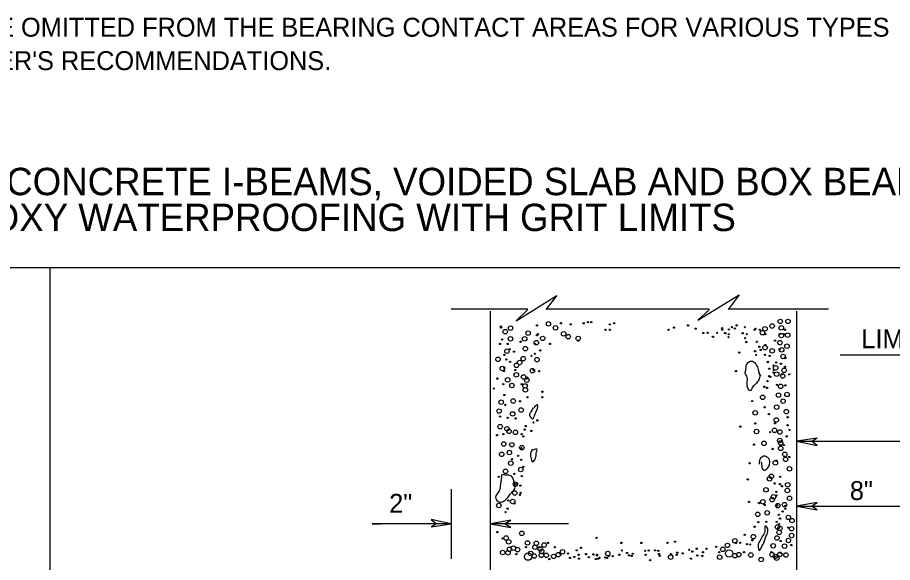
# Model space of a CAD drawing. Extents: x 528.16 to 531.12, y 154.45 to 156.28.
# Drawn here: x 529.5634 to 530.0358, y 155.2149 to 155.5094 of the extents above; entities that cross this region are included whole.
import ezdxf

# ---------------------------------------------------------------- set-up
doc = ezdxf.new("R2010")
doc.units = 0
doc.layers.add('Level 1', color=7, linetype='Continuous')
doc.layers.add('Level 3', color=7, linetype='Continuous')

msp = doc.modelspace()

# ---------------------------------------------------------------- linework, layer by layer
at = {"layer": 'Level 1'}
for p, q in [((529.13845, 155.37434), (530.28707, 155.37434)), ((529.58104, 154.48819), (529.58104, 155.37434)), ((529.93077, 155.3458), (529.95308, 155.35958)), ((529.95308, 155.35958), (529.94718, 155.35171)), ((529.83268, 155.34547), (529.85466, 155.35925)), ((529.85466, 155.35925), (529.84875, 155.35171)), ((529.79757, 155.35203), (529.83891, 155.35203)), ((529.81857, 155.35072), (529.81857, 154.94685)), ((529.83891, 155.35171), (529.83268, 155.34547)), ((529.84908, 155.35203), (529.93668, 155.35203)), ((529.93701, 155.35171), (529.93077, 155.3458)), ((529.94718, 155.35203), (530.00131, 155.35203)), ((529.98392, 155.35072), (529.98392, 154.94685)), ((530.00755, 155.3271), (530.21719, 155.3271)), ((529.98392, 155.28051), (530.10367, 155.28051)), ((529.79757, 155.25459), (529.79757, 155.21686)), ((529.98392, 155.24541), (530.05151, 155.24541)), ((529.79757, 155.23589), (529.75492, 155.23589)), ((529.86089, 155.23589), (529.81857, 155.23589))]:
    msp.add_line(p, q, dxfattribs=at)
for points in [[(529.98392, 155.28051), (529.99508, 155.27822), (529.99213, 155.28051), (529.99508, 155.28215)], [(529.98392, 155.24541), (529.99508, 155.24344), (529.99213, 155.24541), (529.99508, 155.24738)], [(529.79757, 155.23589), (529.78675, 155.23819), (529.7897, 155.23589), (529.78675, 155.23425)], [(529.81857, 155.23589), (529.82972, 155.23392), (529.82644, 155.23589), (529.82972, 155.23786)]]:
    msp.add_lwpolyline(points, close=True, dxfattribs=at)
msp.add_lwpolyline([(529.75492, 155.23589), (529.75984, 155.23589)], dxfattribs=at)
for centre, radius in [((529.97523, 155.3452), 0.00121), ((529.97943, 155.3452), 0.00121), ((529.82451, 155.34244), 0.000342), ((529.82451, 155.34185), 0.000342), ((529.82671, 155.33965), 0.00121), ((529.82958, 155.34157), 0.00121), ((529.84388, 155.34303), 0.000342), ((529.85006, 155.34386), 0.00121), ((529.85389, 155.34175), 0.00121), ((529.8568, 155.3442), 0.000342), ((529.86208, 155.34361), 0.000342), ((529.86913, 155.3442), 0.000342), ((529.87147, 155.34479), 0.000342), ((529.87323, 155.34479), 0.000342), ((529.88087, 155.34068), 0.000342), ((529.88322, 155.34361), 0.000342), ((529.88322, 155.34068), 0.000342), ((529.88557, 155.3442), 0.000342), ((529.91492, 155.34068), 0.000342), ((529.91785, 155.34185), 0.000342), ((529.92548, 155.34303), 0.000342), ((529.9296, 155.34126), 0.000342), ((529.94385, 155.34149), 0.000342), ((529.94385, 155.34073), 0.000342), ((529.94748, 155.34091), 0.000342), ((529.9492, 155.34206), 0.000342), ((529.95073, 155.3413), 0.000342), ((529.95169, 155.34303), 0.000342), ((529.95609, 155.34206), 0.000342), ((529.9613, 155.34068), 0.000342), ((529.96189, 155.34126), 0.000342), ((529.96423, 155.34068), 0.000342), ((529.967, 155.34118), 0.00121), ((529.97083, 155.34272), 0.00121), ((529.9758, 155.34175), 0.00121), ((529.97774, 155.34068), 0.000342), ((529.82958, 155.33582), 0.00121), ((529.83723, 155.33582), 0.00121), ((529.83915, 155.33888), 0.00121), ((529.84388, 155.33773), 0.000342), ((529.84447, 155.33832), 0.000342), ((529.84699, 155.33601), 0.00121), ((529.85829, 155.3385), 0.00121), ((529.86077, 155.33697), 0.00121), ((529.86613, 155.33601), 0.00121), ((529.93371, 155.33892), 0.000342), ((529.936, 155.339), 0.000342), ((529.93887, 155.3369), 0.000342), ((529.94117, 155.339), 0.000342), ((529.94545, 155.33892), 0.000342), ((529.94545, 155.33892), 0.000342), ((529.94545, 155.33892), 0.000342), ((529.94557, 155.33881), 0.000342), ((529.94729, 155.3367), 0.000342), ((529.94748, 155.33823), 0.000342), ((529.95494, 155.33881), 0.000342), ((529.95629, 155.33613), 0.000342), ((529.95719, 155.33832), 0.000342), ((529.96566, 155.33907), 0.00121), ((529.96717, 155.33832), 0.000342), ((529.9748, 155.33832), 0.000342), ((529.9758, 155.33754), 0.00121), ((529.97716, 155.33832), 0.000342), ((529.97925, 155.33773), 0.00121), ((529.82392, 155.33303), 0.000342), ((529.82509, 155.33538), 0.000342), ((529.82804, 155.33303), 0.000342), ((529.83508, 155.33421), 0.000342), ((529.83762, 155.33045), 0.00121), ((529.84355, 155.33372), 0.00121), ((529.84271, 155.33303), 0.000342), ((529.84271, 155.33303), 0.000342), ((529.85093, 155.33303), 0.000342), ((529.86619, 155.3348), 0.000342), ((529.95686, 155.33403), 0.000342), ((529.9626, 155.33421), 0.000342), ((529.96394, 155.33153), 0.000342), ((529.967, 155.33103), 0.00121), ((529.96717, 155.33245), 0.000342), ((529.97245, 155.3348), 0.000342), ((529.97245, 155.3348), 0.000342), ((529.97503, 155.33372), 0.00121), ((529.97599, 155.32988), 0.00121), ((529.97886, 155.3318), 0.00121), ((529.82628, 155.32716), 0.000342), ((529.82766, 155.32912), 0.00121), ((529.82921, 155.33019), 0.000342), ((529.8315, 155.32885), 0.000342), ((529.84095, 155.32658), 0.000342), ((529.84271, 155.32775), 0.000342), ((529.84564, 155.32951), 0.000342), ((529.95308, 155.32834), 0.000342), ((529.96164, 155.32905), 0.000342), ((529.96222, 155.32713), 0.000342), ((529.96471, 155.32981), 0.000342), ((529.96701, 155.32713), 0.000342), ((529.96952, 155.32658), 0.000342), ((529.97083, 155.3293), 0.00121), ((529.9748, 155.3301), 0.000342), ((529.97675, 155.32624), 0.00121), ((529.82288, 155.32472), 0.00121), ((529.82729, 155.32464), 0.000342), ((529.82939, 155.3233), 0.000342), ((529.83283, 155.32145), 0.00121), ((529.83455, 155.32299), 0.00121), ((529.83647, 155.3251), 0.00121), ((529.84393, 155.32452), 0.00121), ((529.96854, 155.3233), 0.000342), ((529.96854, 155.32311), 0.000342), ((529.97159, 155.32138), 0.000342), ((529.97304, 155.32305), 0.000342), ((529.97561, 155.32234), 0.000342), ((529.97774, 155.3254), 0.000342), ((529.97791, 155.3256), 0.000342), ((529.82518, 155.31973), 0.00121), ((529.82614, 155.31832), 0.000342), ((529.82628, 155.32012), 0.000342), ((529.83272, 155.3163), 0.00121), ((529.83215, 155.31894), 0.000342), ((529.84144, 155.31858), 0.00121), ((529.84212, 155.31894), 0.000342), ((529.84506, 155.31836), 0.000342), ((529.95131, 155.31836), 0.000342), ((529.96929, 155.31966), 0.000342), ((529.97159, 155.31756), 0.000342), ((529.97273, 155.32012), 0.00121), ((529.97186, 155.31894), 0.000342), ((529.97331, 155.31667), 0.00121), ((529.97657, 155.31572), 0.00121), ((529.97617, 155.31664), 0.000342), ((529.97733, 155.31877), 0.00121), ((529.97774, 155.3207), 0.000342), ((529.98009, 155.31659), 0.000342), ((529.82251, 155.3143), 0.000342), ((529.82805, 155.3136), 0.00121), ((529.83665, 155.31514), 0.00121), ((529.83838, 155.31342), 0.00121), ((529.83809, 155.31429), 0.000342), ((529.8386, 155.31483), 0.000342), ((529.96834, 155.31296), 0.000342), ((529.96911, 155.31564), 0.000342), ((529.96987, 155.31526), 0.000342), ((529.82059, 155.30893), 0.000342), ((529.82569, 155.3113), 0.000342), ((529.83035, 155.31054), 0.00121), ((529.83567, 155.3113), 0.000342), ((529.83742, 155.31035), 0.00121), ((529.83762, 155.30824), 0.00121), ((529.84682, 155.30719), 0.000342), ((529.96662, 155.3099), 0.000342), ((529.96811, 155.30924), 0.000342), ((529.97349, 155.31092), 0.000342), ((529.97542, 155.31015), 0.00121), ((529.97791, 155.31066), 0.000342), ((529.8246, 155.30154), 0.00121), ((529.82628, 155.30543), 0.000342), ((529.83103, 155.30218), 0.00121), ((529.83877, 155.30421), 0.000342), ((529.84682, 155.30425), 0.000342), ((529.96575, 155.30419), 0.00121), ((529.97427, 155.30537), 0.00121), ((529.97675, 155.30212), 0.00121), ((529.97886, 155.30575), 0.00121), ((529.82686, 155.30014), 0.000342), ((529.83532, 155.29733), 0.00121), ((529.83475, 155.30204), 0.000342), ((529.96005, 155.30218), 0.000342), ((529.96677, 155.29882), 0.000342), ((529.97331, 155.29885), 0.00121), ((529.82345, 155.29675), 0.00121), ((529.82399, 155.29378), 0.000342), ((529.82804, 155.2931), 0.000342), ((529.83073, 155.29522), 0.00121), ((529.96172, 155.29579), 0.00121), ((529.96912, 155.29513), 0.000342), ((529.97852, 155.29646), 0.00121), ((529.97925, 155.29343), 0.000342), ((529.82403, 155.28833), 0.00121), ((529.83238, 155.29278), 0.000342), ((529.83781, 155.28864), 0.000342), ((529.84203, 155.29056), 0.000342), ((529.84413, 155.2917), 0.000342), ((529.95367, 155.28839), 0.000342), ((529.96172, 155.29008), 0.000342), ((529.97312, 155.29197), 0.00121), ((529.97245, 155.29015), 0.000342), ((529.9792, 155.28907), 0.000342), ((529.8223, 155.28369), 0.000342), ((529.82569, 155.28428), 0.000342), ((529.82766, 155.28718), 0.00121), ((529.82881, 155.28584), 0.00121), ((529.83225, 155.28527), 0.00121), ((529.83567, 155.28428), 0.000342), ((529.83724, 155.28673), 0.000342), ((529.84078, 155.28605), 0.000342), ((529.9624, 155.2857), 0.00121), ((529.96979, 155.28537), 0.000342), ((529.97213, 155.28637), 0.00121), ((529.97503, 155.28545), 0.00121), ((529.98021, 155.28653), 0.000342), ((529.82594, 155.27895), 0.00121), ((529.83035, 155.27857), 0.00121), ((529.83648, 155.28308), 0.000342), ((529.96643, 155.27932), 0.00121), ((529.97503, 155.28085), 0.00121), ((529.97542, 155.27952), 0.00121), ((529.97868, 155.28308), 0.000342), ((529.82479, 155.27339), 0.00121), ((529.829, 155.27435), 0.00121), ((529.83573, 155.27697), 0.00121), ((529.83551, 155.27676), 0.000342), ((529.96105, 155.27865), 0.000342), ((529.97113, 155.2763), 0.000342), ((529.97542, 155.27665), 0.00121), ((529.97771, 155.27339), 0.00121), ((529.97716, 155.27841), 0.000342), ((529.82977, 155.2686), 0.00121), ((529.83039, 155.27078), 0.000342), ((529.83372, 155.27261), 0.000342), ((529.83533, 155.27045), 0.000342), ((529.97255, 155.2688), 0.00121), ((529.97315, 155.26991), 0.000342), ((529.9781, 155.27071), 0.00121), ((529.98009, 155.27195), 0.000342), ((529.8269, 155.2642), 0.00121), ((529.83513, 155.26515), 0.00121), ((529.83648, 155.26661), 0.000342), ((529.9587, 155.26857), 0.000342), ((529.9802, 155.26554), 0.00121), ((529.82331, 155.26118), 0.000342), ((529.83171, 155.26285), 0.000342), ((529.83571, 155.26164), 0.000342), ((529.96945, 155.26016), 0.00121), ((529.97044, 155.26152), 0.00121), ((529.97517, 155.26118), 0.000342), ((529.83225, 155.2573), 0.00121), ((529.83272, 155.25748), 0.000342), ((529.83494, 155.25646), 0.000342), ((529.95769, 155.25983), 0.000342), ((529.97217, 155.25761), 0.000342), ((529.97504, 155.25723), 0.000342), ((529.97617, 155.25613), 0.000342), ((529.97925, 155.25692), 0.00121), ((529.83188, 155.25252), 0.00121), ((529.83475, 155.25149), 0.000342), ((529.83508, 155.25257), 0.000342), ((529.96756, 155.25424), 0.00121), ((529.97158, 155.25042), 0.00121), ((529.97313, 155.25111), 0.000342), ((529.97315, 155.25311), 0.000342), ((529.97905, 155.25385), 0.00121), ((529.9802, 155.24965), 0.00121), ((529.8233, 155.2457), 0.00121), ((529.82835, 155.2484), 0.000342), ((529.83073, 155.24792), 0.00121), ((529.83169, 155.24689), 0.000342), ((529.95837, 155.24772), 0.000342), ((529.96374, 155.24705), 0.000342), ((529.96585, 155.24773), 0.00121), ((529.96677, 155.24604), 0.000342), ((529.97083, 155.24888), 0.00121), ((529.97388, 155.24562), 0.00121), ((529.97349, 155.24571), 0.000342), ((529.97752, 155.2462), 0.00121), ((529.82691, 155.24211), 0.000342), ((529.82802, 155.24404), 0.000342), ((529.96307, 155.241), 0.00121), ((529.96814, 155.2418), 0.00121), ((529.97658, 155.24249), 0.000342), ((529.97791, 155.24556), 0.000342), ((529.97791, 155.24402), 0.000342), ((529.96337, 155.23674), 0.000342), ((529.96777, 155.23694), 0.000342), ((529.97332, 155.23694), 0.000342), ((529.97446, 155.24076), 0.000342), ((529.97504, 155.23866), 0.000342), ((529.97963, 155.2393), 0.00121), ((529.98154, 155.23758), 0.00121), ((529.8357, 155.23069), 0.00121), ((529.96139, 155.23428), 0.000342), ((529.9737, 155.23413), 0.00121), ((529.97465, 155.23127), 0.00121), ((529.97503, 155.23337), 0.00121), ((529.97449, 155.23563), 0.000342), ((529.9795, 155.23377), 0.000342), ((529.98135, 155.23318), 0.00121), ((529.82244, 155.2314), 0.000342), ((529.82532, 155.22789), 0.000342), ((529.82724, 155.22821), 0.00121), ((529.82862, 155.2261), 0.00121), ((529.87605, 155.22823), 0.000342), ((529.95072, 155.22667), 0.00121), ((529.95602, 155.22991), 0.000342), ((529.96071, 155.22889), 0.00121), ((529.96011, 155.22698), 0.000342), ((529.9735, 155.2282), 0.00121), ((529.97963, 155.22686), 0.00121), ((529.98135, 155.22954), 0.00121), ((529.829, 155.22207), 0.00121), ((529.83111, 155.22265), 0.00121), ((529.8334, 155.22188), 0.00121), ((529.83877, 155.22552), 0.00121), ((529.83801, 155.2232), 0.000342), ((529.84278, 155.22322), 0.00121), ((529.84355, 155.22533), 0.00121), ((529.84565, 155.22227), 0.00121), ((529.84515, 155.22319), 0.000342), ((529.84776, 155.22437), 0.00121), ((529.84985, 155.22554), 0.000342), ((529.85355, 155.22319), 0.000342), ((529.86766, 155.22286), 0.000342), ((529.88949, 155.22554), 0.000342), ((529.90024, 155.22554), 0.000342), ((529.91435, 155.22554), 0.000342), ((529.91839, 155.22621), 0.000342), ((529.93006, 155.22238), 0.000342), ((529.93543, 155.22238), 0.000342), ((529.9406, 155.22334), 0.000342), ((529.94422, 155.22207), 0.00121), ((529.94671, 155.22418), 0.00121), ((529.95131, 155.22554), 0.000342), ((529.9536, 155.22564), 0.000342), ((529.95724, 155.22487), 0.000342), ((529.95897, 155.22468), 0.000342), ((529.9714, 155.22398), 0.00121), ((529.9755, 155.22655), 0.000342), ((529.97752, 155.2238), 0.00121), ((529.98126, 155.22437), 0.000342), ((529.82536, 155.22035), 0.00121), ((529.82823, 155.22015), 0.00121), ((529.83272, 155.21949), 0.000342), ((529.8391, 155.21813), 0.00201), ((529.84049, 155.21977), 0.00121), ((529.8424, 155.21843), 0.00121), ((529.84622, 155.21882), 0.00121), ((529.84642, 155.22092), 0.00121), ((529.84891, 155.21882), 0.00121), ((529.85292, 155.21824), 0.00121), ((529.85541, 155.2192), 0.00121), ((529.85624, 155.21982), 0.000342), ((529.85771, 155.22073), 0.00121), ((529.8606, 155.21982), 0.000342), ((529.86174, 155.21741), 0.000342), ((529.86404, 155.21798), 0.000342), ((529.8653, 155.22151), 0.000342), ((529.86634, 155.21913), 0.000342), ((529.87035, 155.21951), 0.000342), ((529.87188, 155.21779), 0.000342), ((529.87437, 155.21932), 0.000342), ((529.87628, 155.21913), 0.000342), ((529.87628, 155.21874), 0.000342), ((529.87763, 155.21741), 0.000342), ((529.88069, 155.21759), 0.000342), ((529.8821, 155.21982), 0.00121), ((529.88164, 155.21741), 0.000342), ((529.88263, 155.2185), 0.000342), ((529.88471, 155.21836), 0.000342), ((529.88834, 155.21913), 0.000342), ((529.88968, 155.22144), 0.000342), ((529.89255, 155.22008), 0.000342), ((529.89352, 155.21882), 0.000342), ((529.89496, 155.2185), 0.000342), ((529.89562, 155.2197), 0.000342), ((529.90232, 155.22123), 0.000342), ((529.9026, 155.21909), 0.000342), ((529.90422, 155.22143), 0.000342), ((529.90764, 155.22151), 0.000342), ((529.90939, 155.22123), 0.000342), ((529.90977, 155.21951), 0.000342), ((529.91016, 155.21856), 0.000342), ((529.91603, 155.2178), 0.00121), ((529.91629, 155.21951), 0.000342), ((529.91934, 155.21913), 0.000342), ((529.91961, 155.22026), 0.000342), ((529.9226, 155.21989), 0.000342), ((529.92604, 155.22181), 0.000342), ((529.92779, 155.22084), 0.000342), ((529.93045, 155.21874), 0.000342), ((529.93312, 155.2185), 0.000342), ((529.93351, 155.22046), 0.000342), ((529.9425, 155.21786), 0.00121), ((529.94224, 155.22049), 0.000342), ((529.94761, 155.21982), 0.00201), ((529.95072, 155.21862), 0.00121), ((529.95283, 155.2192), 0.00121), ((529.95568, 155.22049), 0.000342), ((529.95934, 155.219), 0.00121), ((529.96489, 155.21652), 0.00121), ((529.97083, 155.2192), 0.00121), ((529.97046, 155.22049), 0.000342), ((529.97255, 155.21824), 0.00121), ((529.97331, 155.21728), 0.00121), ((529.97503, 155.21939), 0.00121), ((529.9755, 155.22016), 0.000342), ((529.97828, 155.219), 0.00121), ((529.85052, 155.2168), 0.000342), ((529.86652, 155.21702), 0.000342), ((529.87571, 155.21683), 0.000342), ((529.87705, 155.21702), 0.000342), ((529.90499, 155.21626), 0.000342), ((529.92701, 155.21702), 0.000342)]:
    msp.add_circle(centre, radius, dxfattribs=at)
for points in [[(529.96358, 155.31791), (529.96424, 155.31594), (529.96358, 155.31365), (529.96194, 155.31135), (529.9603, 155.30971), (529.95899, 155.30774), (529.95768, 155.30938), (529.95735, 155.31234), (529.95735, 155.31496), (529.95636, 155.31726), (529.95669, 155.31923), (529.95702, 155.32185), (529.95866, 155.32349), (529.96063, 155.32349), (529.96227, 155.32185), (529.96325, 155.31923), (529.96358, 155.31759), (529.96457, 155.31562)], [(529.84186, 155.29856), (529.84055, 155.29626), (529.8399, 155.29462), (529.84154, 155.29265), (529.84285, 155.29528), (529.84383, 155.29724), (529.84416, 155.3002), (529.84219, 155.29856)], [(529.84154, 155.27625), (529.84055, 155.27428), (529.84055, 155.27165), (529.84154, 155.26936), (529.84318, 155.27133), (529.8435, 155.27395), (529.84383, 155.27625), (529.84186, 155.27559)], [(529.9649, 155.26936), (529.96522, 155.26739), (529.96621, 155.26476), (529.9685, 155.26608), (529.96949, 155.26804), (529.96916, 155.271), (529.96621, 155.27231), (529.96424, 155.27067), (529.96391, 155.26804)], [(529.8248, 155.26247), (529.82448, 155.25951), (529.82415, 155.25722), (529.82382, 155.25459), (529.82283, 155.25262), (529.82152, 155.25033), (529.82283, 155.24803), (529.82513, 155.2477), (529.8271, 155.24902), (529.82907, 155.25131), (529.83071, 155.25328), (529.83202, 155.25492), (529.83169, 155.25787), (529.83104, 155.26017), (529.82972, 155.26181), (529.82743, 155.26214), (529.82546, 155.26247)], [(529.96686, 155.23458), (529.96686, 155.23163), (529.96555, 155.229), (529.96391, 155.22605), (529.96325, 155.22408), (529.96391, 155.22146), (529.96555, 155.22408), (529.96654, 155.22605), (529.96719, 155.22835), (529.96818, 155.23031), (529.9685, 155.23294), (529.96719, 155.23491)]]:
    msp.add_spline(points, degree=3, dxfattribs=at)

# ---------------------------------------------------------------- texts
for s, height, p in [('EPOXY WATERPROOFING SEAL COAT SHALL BE OMITTED FROM THE BEARING CONTACT AREAS FOR VARIOUS TYPES', 0.0102283, (529.23852, 155.49902)), ("OF BEARINGS, CHECK BEARING MANUFACTURER'S RECOMMENDATIONS.", 0.0102283, (529.23852, 155.48097)), ('LIMIT OF BRIDGE ITEM', 0.0102283, (530.01903, 155.33071)), ('8"', 0.010228, (530.0128, 155.24869)), ('2"', 0.010228, (529.76411, 155.2418))]:
    msp.add_text(s, height=height, dxfattribs=at).set_placement(p)
at = {"layer": 'Level 3'}
for s, p in [('PRESTRESSED CONCRETE I-BEAMS, VOIDED SLAB AND BOX BEAMS', (529.40451, 155.41339)), ('EPOXY WATERPROOFING WITH GRIT LIMITS', (529.52257, 155.39399))]:
    msp.add_text(s, height=0.0147959, dxfattribs=at).set_placement(p)

doc.saveas('drawing.dxf')
